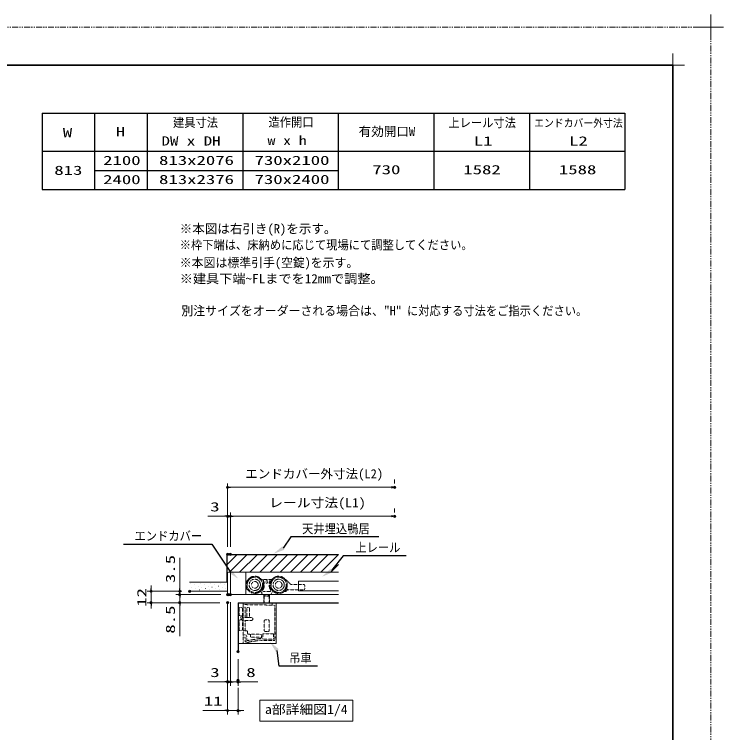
# Model space of a CAD drawing. Units: millimetres, scale not verified. Extents: x -1306 to 1306, y -607 to 607.
# Drawn here: x -342 to 400, y -144 to 607 of the extents above; entities that cross this region are included whole.
import ezdxf
from ezdxf.enums import TextEntityAlignment as Align

# ---------------------------------------------------------------- set-up
doc = ezdxf.new("R2010")
doc.units = ezdxf.units.MM
doc.header["$LTSCALE"] = 5
doc.header["$PDMODE"] = 32
doc.header["$PDSIZE"] = 2.5
doc.linetypes.add('USER1', pattern=[2.5, 1.25, -0.25, 0.25, -0.25, 0.25, -0.25])
doc.linetypes.add('USER2', pattern=[0.375, 0.25, -0.125])
for name, color, linetype, lineweight in [('0-1_線(黄)', 2, 'Continuous', 15), ('0-3_陰線', 4, 'USER1', 9), ('0-B_点線(水)', 4, 'USER2', 9), ('0-D_線(白)', 7, 'Continuous', 30), ('1-0_線(水)', 4, 'Continuous', 9), ('1-1_寸法線', 3, 'Continuous', 13), ('1-2_ハッチング', 6, 'Continuous', 9), ('1-4_DEFPOINTS', 7, 'Continuous', 5), ('1-5_0', 3, 'Continuous', 25), ('1-7_図面枠', 7, 'Continuous', 35), ('1-8_一般', 7, 'Continuous', 5)]:
    doc.layers.add(name, color=color, linetype=linetype, lineweight=lineweight)
doc.styles.add('ＭＳ ゴシック', font='')
doc.styles.get('ＭＳ ゴシック').set_extended_font_data('MS Gothic')

# ---------------------------------------------------------------- blocks, each defined once
blk = doc.blocks.new('HRyoko')
at = {"layer": '0-B_点線(水)'}
for p, q in [((371.67, 1205.86), (380.63, 1214.82)), ((371.67, 1174.29), (371.67, 1205.86)), ((454.79, 1219.29), (508.55, 1219.29)), ((579.79, 1219.29), (581.67, 1219.29)), ((581.67, 1219.29), (608.17, 1192.79)), ((376.67, 1169.29), (380.21, 1169.29)), ((581.67, 1156.79), (590.67, 1165.79)), ((590.67, 1165.79), (676.67, 1165.79)), ((608.17, 1192.79), (676.67, 1192.79)), ((681.67, 1187.79), (681.67, 1170.79)), ((501.67, 1141.79), (461.67, 1141.79)), ((498.07, 1156.79), (465.27, 1156.79)), ((466.67, 1141.79), (466.67, 1098.24)), ((466.67, 1141.79), (496.67, 1141.79)), ((468.68, 1132.79), (494.66, 1132.79)), ((468.68, 1132.79), (468.68, 1098.24)), ((494.66, 1132.79), (494.66, 1098.24)), ((496.67, 1141.79), (496.67, 1098.24)), ((572.45, 1156.79), (581.67, 1156.79)), ((331.67, 1098.24), (510.17, 1098.24)), ((331.67, 1098.24), (331.67, 884.24)), ((359.17, 1098.24), (359.17, 884.24)), ((510.17, 1098.24), (510.17, 1085.72)), ((336.67, 1068.24), (336.67, 1030.74)), ((341.67, 1073.24), (349.17, 1073.24)), ((354.17, 1068.24), (354.17, 1030.74)), ((359.17, 1088.36), (521.21, 1085.53)), ((359.17, 1075.74), (369.17, 1075.74)), ((369.17, 1020.74), (369.17, 1075.74)), ((376.67, 1068.24), (376.67, 1025.74)), ((386.67, 1073.24), (381.67, 1073.24)), ((391.67, 1025.74), (391.67, 1068.24)), ((523.67, 1083.03), (523.67, 900.74)), ((354.17, 1030.74), (336.67, 1030.74)), ((354.17, 1025.74), (346.67, 1025.74)), ((346.67, 1025.74), (346.67, 1013.24)), ((354.17, 1025.74), (354.17, 1020.74)), ((359.17, 1020.74), (401.67, 1020.74)), ((381.67, 1020.74), (386.67, 1020.74)), ((336.67, 1008.24), (336.67, 958.24)), ((336.67, 1008.24), (354.17, 1008.24)), ((354.17, 1008.24), (354.17, 958.24)), ((359.17, 1005.74), (401.67, 1005.74)), ((369.17, 954.74), (369.17, 1005.74)), ((468.67, 953.24), (468.67, 1003.24)), ((473.67, 1008.24), (489.67, 1008.24)), ((494.67, 1003.24), (494.67, 953.24)), ((341.67, 953.24), (349.17, 953.24)), ((359.17, 954.74), (369.17, 954.74)), ((359.17, 950.74), (376.67, 950.74)), ((381.67, 945.74), (381.67, 938.24)), ((489.67, 948.24), (473.67, 948.24)), ((359.17, 929.33), (364.5, 930.52)), ((359.17, 918.24), (366.67, 918.24)), ((369.17, 915.74), (369.17, 892.74)), ((376.67, 920.75), (376.67, 902.58)), ((379.57, 900.12), (449.98, 911.67)), ((386.67, 933.24), (449.17, 933.24)), ((386.67, 933.24), (391.67, 933.24)), ((391.67, 892.98), (452.12, 902.9)), ((396.67, 928.24), (396.67, 923.24)), ((401.67, 918.24), (449.17, 918.24)), ((401.67, 918.24), (449.17, 918.24)), ((454.17, 916.6), (454.17, 928.24)), ((523.67, 938.24), (528.67, 938.24)), ((528.67, 918.24), (523.67, 918.24)), ((531.17, 935.74), (531.17, 920.74)), ((331.67, 884.24), (359.17, 884.24)), ((391.67, 892.98), (381.67, 889.24)), ((523.67, 900.74), (456.67, 900.74))]:
    blk.add_line(p, q, dxfattribs=at)
for points in [[(581.67, 1219.29), (581.63, 1219.19), (581.51, 1218.91), (581.32, 1218.45), (581.06, 1217.82), (580.99, 1217.65)], [(590.67, 1165.79), (590.63, 1165.88), (590.51, 1166.17), (590.32, 1166.63), (590.06, 1167.25), (589.75, 1168.01), (589.39, 1168.87), (589, 1169.81), (588.6, 1170.79)], [(581.67, 1156.79), (581.64, 1156.86), (581.54, 1157.09), (581.39, 1157.46), (581.18, 1157.96), (580.93, 1158.57), (580.63, 1159.29), (580.31, 1160.08), (579.96, 1160.92), (579.6, 1161.79)], [(346.67, 1013.24), (354.17, 1013.24), (354.17, 1025.74)], [(369.17, 892.74), (376.67, 892.74), (376.67, 889.24), (381.67, 889.24)]]:
    blk.add_lwpolyline(points, dxfattribs=at)
blk.add_lwpolyline([(461.67, 908.24), (461.67, 935.74), (516.17, 935.74), (516.17, 908.24)], close=True, dxfattribs=at)
for centre, radius in [((419.17, 1191.79), 45), ((419.17, 1191.79), 40), ((419.17, 1191.79), 29.5), ((419.17, 1191.79), 17.5), ((544.17, 1191.79), 45), ((544.17, 1191.79), 40), ((544.17, 1191.79), 29.5), ((544.17, 1191.79), 17.5)]:
    blk.add_circle(centre, radius, dxfattribs=at)
at = {"layer": '0-B_点線(水)', "lineweight": 15}
blk.add_circle((481.67, 1206.79), 5.88, dxfattribs=at)
at = {"layer": '0-B_点線(水)'}
for centre, radius, start, end in [((419.17, 1191.79), 50, 326.94447, 24.14778), ((469.36, 1214.29), 5, 90, 204.14807), ((493.98, 1214.29), 5, 335.85193, 90), ((544.17, 1191.79), 50, 155.85222, 213.05553), ((376.67, 1174.29), 5, 180, 270), ((676.67, 1187.79), 5, 0, 90), ((676.67, 1170.79), 5, 270, 0), ((446.67, 1146.79), 10, 0, 85.7017), ((461.67, 1146.79), 5, 180, 270), ((465.27, 1161.79), 5, 146.94082, 270), ((481.67, 1125.29), 15, 30, 150), ((498.07, 1161.79), 5, 270, 33.05918), ((501.67, 1146.79), 5, 270, 0), ((516.67, 1146.79), 10, 94.2983, 180), ((341.67, 1068.24), 5, 90, 180), ((349.17, 1068.24), 5, 0, 90), ((381.67, 1068.24), 5, 90, 180), ((386.67, 1068.24), 5, 0, 90), ((521.17, 1083.03), 2.5, 0, 89), ((381.67, 1025.74), 5, 180, 270), ((386.67, 1025.74), 5, 270, 0), ((401.67, 1013.24), 7.5, 270, 90), ((473.67, 1003.24), 5, 90, 180), ((489.67, 1003.24), 5, 0, 90), ((341.67, 958.24), 5, 180, 270), ((349.17, 958.24), 5, 270, 0), ((376.67, 945.74), 5, 0, 90), ((473.67, 953.24), 5, 180, 270), ((489.67, 953.24), 5, 270, 0), ((366.67, 920.75), 10, 0, 102.5), ((366.67, 915.74), 2.5, 0, 90), ((379.17, 902.58), 2.5, 180, 279.32), ((386.67, 938.24), 5, 180, 270), ((391.67, 928.24), 5, 0, 90), ((401.67, 923.24), 5, 180, 270), ((449.17, 928.24), 5, 0, 90), ((449.17, 913.24), 5, 19.67418, 90), ((449.17, 916.6), 5, 279.32, 0), ((452.53, 900.44), 2.5, 34.0931, 99.32), ((456.67, 903.24), 2.5, 214.0931, 270), ((528.67, 935.74), 2.5, 0, 90), ((528.67, 920.74), 2.5, 270, 0)]:
    blk.add_arc(centre, radius, start, end, dxfattribs=at)
blk = doc.blocks.new('_DOT')
at = {"layer": '1-5_0'}
blk.add_line((-2.5, 0), (-5, 0), dxfattribs=at)
for points in [[(0, 0), (-2.5, 0), (-2.48, 0.313)], [(0, 0), (-2.48, -0.313), (-2.5, 0)], [(0, 0), (-2.48, 0.313), (-2.421, 0.622)], [(0, 0), (-2.421, -0.622), (-2.48, -0.313)], [(0, 0), (-2.421, 0.622), (-2.324, 0.92)], [(0, 0), (-2.324, -0.92), (-2.421, -0.622)], [(0, 0), (-2.324, 0.92), (-2.191, 1.204)], [(0, 0), (-2.191, -1.204), (-2.324, -0.92)], [(0, 0), (-2.191, 1.204), (-2.023, 1.469)], [(0, 0), (-2.023, -1.469), (-2.191, -1.204)], [(0, 0), (-2.023, 1.469), (-1.822, 1.711)], [(0, 0), (-1.822, -1.711), (-2.023, -1.469)], [(0, 0), (-1.822, 1.711), (-1.594, 1.926)], [(0, 0), (-1.594, -1.926), (-1.822, -1.711)], [(0, 0), (-1.594, 1.926), (-1.34, 2.111)], [(0, 0), (-1.34, -2.111), (-1.594, -1.926)], [(0, 0), (-1.34, 2.111), (-1.064, 2.262)], [(0, 0), (-1.064, -2.262), (-1.34, -2.111)], [(0, 0), (-1.064, 2.262), (-0.773, 2.378)], [(0, 0), (-0.773, -2.378), (-1.064, -2.262)], [(0, 0), (-0.773, 2.378), (-0.468, 2.456)], [(0, 0), (-0.468, -2.456), (-0.773, -2.378)], [(0, 0), (-0.468, 2.456), (-0.157, 2.495)], [(0, 0), (-0.157, -2.495), (-0.468, -2.456)], [(0, 0), (-0.157, 2.495), (0.157, 2.495)], [(0, 0), (0.157, -2.495), (-0.157, -2.495)], [(0, 0), (0.157, 2.495), (0.468, 2.456)], [(0, 0), (0.468, 2.456), (0.773, 2.378)], [(0, 0), (0.773, 2.378), (1.064, 2.262)], [(0, 0), (1.064, 2.262), (1.34, 2.111)], [(0, 0), (1.34, 2.111), (1.594, 1.926)], [(0, 0), (1.594, 1.926), (1.822, 1.711)], [(0, 0), (1.822, 1.711), (2.023, 1.469)], [(0, 0), (2.023, 1.469), (2.191, 1.204)], [(0, 0), (2.191, 1.204), (2.324, 0.92)], [(0, 0), (2.324, 0.92), (2.421, 0.622)], [(0, 0), (2.421, 0.622), (2.48, 0.313)], [(0, 0), (2.48, 0.313), (2.5, 0)], [(0, 0), (0.468, -2.456), (0.157, -2.495)], [(0, 0), (0.773, -2.378), (0.468, -2.456)], [(0, 0), (1.064, -2.262), (0.773, -2.378)], [(0, 0), (1.34, -2.111), (1.064, -2.262)], [(0, 0), (1.594, -1.926), (1.34, -2.111)], [(0, 0), (1.822, -1.711), (1.594, -1.926)], [(0, 0), (2.023, -1.469), (1.822, -1.711)], [(0, 0), (2.191, -1.204), (2.023, -1.469)], [(0, 0), (2.324, -0.92), (2.191, -1.204)], [(0, 0), (2.421, -0.622), (2.324, -0.92)], [(0, 0), (2.48, -0.313), (2.421, -0.622)], [(0, 0), (2.5, 0), (2.48, -0.313)]]:
    blk.add_solid(points, dxfattribs=at)
blk = doc.blocks.new('_Open30')
at = {"layer": '1-5_0', "lineweight": 13}
blk.add_line((0, 0), (-5, 0), dxfattribs=at)
blk.add_lwpolyline([(-5, 1.34), (0, 0), (-5, -1.34)], dxfattribs=at)
blk = doc.blocks.new('グループ-13-1')
at = {"layer": '1-8_一般'}
for p, q in [((62041.6, -14029.5), (62041.6, -13365.5)), ((61709.6, -13697.5), (62373.6, -13697.5))]:
    blk.add_line(p, q, dxfattribs=at)

msp = doc.modelspace()

# ---------------------------------------------------------------- linework, layer by layer
at = {"layer": '0-1_線(黄)'}
for p, q in [((-118.82, 22.734), (-118.82, 1.235)), ((-115.82, 23.734), (-117.82, 23.734)), ((-115.82, 23.734), (-2.867, 23.734)), ((-158.55, 13.235), (-119.32, 13.235)), ((-158.55, 3.735), (-118.82, 3.735)), ((-115.82, 0.235), (-117.82, 0.235)), ((-115.82, 0.235), (-2.867, 0.235))]:
    msp.add_line(p, q, dxfattribs=at)
msp.add_lwpolyline([(-84.956, -110.209), (12.291, -110.209), (12.291, -132.044), (-84.956, -132.044)], close=True, dxfattribs=at)
for centre, start, end in [((-117.82, 22.734), 90, 180), ((-117.82, 1.235), 180, 270)]:
    msp.add_arc(centre, 1, start, end, dxfattribs=at)
at = {"layer": '0-3_陰線'}
for p, q in [((387.036, 594), (-1292.964, 594)), ((387.036, -594), (387.036, 594))]:
    msp.add_line(p, q, dxfattribs=at)
at = {"layer": '0-D_線(白)'}
for p, q in [((-312.964, 504), (-312.964, 424)), ((-312.964, 504), (297.036, 504)), ((-257.964, 504), (-257.964, 424)), ((-202.964, 504), (-202.964, 424)), ((-102.964, 504), (-102.964, 424)), ((-2.964, 504), (-2.964, 424)), ((97.036, 504), (97.036, 424)), ((197.036, 504), (197.036, 424)), ((297.036, 504), (297.036, 424)), ((-312.964, 464), (297.036, 464)), ((-257.964, 444), (-2.964, 444)), ((-312.964, 424), (297.036, 424)), ((-119.32, 13.235), (-118.82, 13.235)), ((-107.82, -8.265), (-107.82, -59.483)), ((-107.82, -8.265), (-2.867, -8.265))]:
    msp.add_line(p, q, dxfattribs=at)
for points in [[(39.576, 60.515), (-52.783, 60.515), (-60.545, 48.882)], [(-227.564, 53.02), (-135.205, 53.02), (-116.473, 24.907)], [(-119.32, 13.235), (-119.32, 42.234), (-2.867, 42.234)], [(68.154, 40.927), (2.042, 40.927), (-10.053, 25.332)], [(-24.801, -74.65), (-64.666, -74.65), (-66.802, -58.173)]]:
    msp.add_lwpolyline(points, dxfattribs=at)
for points in [[(-70.886, 42.795), (-61.602, 50.678), (-59.488, 47.087)], [(-107.619, 16.807), (-117.879, 23.369), (-115.066, 26.444)], [(-20.127, 18.811), (-11.185, 27.081), (-8.92, 23.582)], [(-74.615, -49.065), (-65.22, -56.816), (-68.383, -59.529)]]:
    msp.add_solid(points, dxfattribs=at)
at = {"layer": '1-0_線(水)'}
for p, q in [((-115.82, 23.734), (-115.82, 0.235)), ((-99.821, 0.235), (-99.821, 23.734)), ((-44.522, 14.235), (-2.867, 14.235)), ((-44.522, 4.235), (-44.522, 14.235)), ((-44.522, 4.235), (-2.867, 4.235))]:
    msp.add_line(p, q, dxfattribs=at)
msp.add_lwpolyline([(-107.82, -51.064), (-67.921, -51.064), (-67.921, -8.265)], dxfattribs=at)
at = {"layer": '1-1_寸法線'}
for p, q in [((55.909, 120.484), (55.909, 116.484)), ((-118.82, 50.234), (-118.82, 116.484)), ((-115.82, 112.484), (52.909, 112.484)), ((55.909, 90.234), (55.909, 86.234)), ((-118.82, 50.234), (-118.82, 86.234)), ((-115.82, 50.234), (-115.82, 86.234)), ((-115.82, 50.234), (-115.82, 86.234)), ((-121.82, 82.234), (-139.487, 82.234)), ((-115.82, 82.234), (-118.82, 82.234)), ((-112.82, 82.234), (52.909, 82.234)), ((-112.82, 82.234), (-109.82, 82.234)), ((-168.82, 6.735), (-168.82, 38.687)), ((-198.82, 6.735), (-198.82, 9.735)), ((-166.55, 3.735), (-202.82, 3.735)), ((-198.82, 3.735), (-198.82, -8.265)), ((-166.55, 3.735), (-172.82, 3.735)), ((-125.82, 0.235), (-172.82, 0.235)), ((-125.82, 0.235), (-172.82, 0.235)), ((-168.82, 3.235), (-168.82, 6.235)), ((-168.82, 0.235), (-168.82, 3.735)), ((-168.82, 0.235), (-168.82, -8.265)), ((-168.82, -2.765), (-168.82, -5.765)), ((-126.82, -8.265), (-202.82, -8.265)), ((-198.82, -11.265), (-198.82, -14.265)), ((-126.82, -8.265), (-172.82, -8.265)), ((-168.82, -11.265), (-168.82, -43.218)), ((-118.82, -7.794), (-118.82, -95.064)), ((-118.82, -7.794), (-118.82, -125.064)), ((-115.82, -7.765), (-115.82, -95.064)), ((-115.82, -7.765), (-115.82, -95.064)), ((-107.82, -67.483), (-107.82, -95.064)), ((-121.82, -91.064), (-139.487, -91.064)), ((-118.82, -91.064), (-121.82, -91.064)), ((-115.82, -91.064), (-118.82, -91.064)), ((-115.82, -91.064), (-107.82, -91.064)), ((-112.82, -91.064), (-109.82, -91.064)), ((-107.82, -97.483), (-107.82, -125.064)), ((-104.82, -91.064), (-87.154, -91.064)), ((-121.82, -121.064), (-144.725, -121.064)), ((-107.82, -121.064), (-118.82, -121.064)), ((-104.82, -121.064), (-101.82, -121.064))]:
    msp.add_line(p, q, dxfattribs=at)
at = {"layer": '1-2_ハッチング'}
for p, q in [((-119.32, 31.785), (-108.871, 42.234)), ((-116.764, 23.734), (-98.265, 42.234)), ((-106.158, 23.734), (-87.658, 42.234)), ((-95.551, 23.734), (-77.051, 42.234)), ((-84.944, 23.734), (-66.445, 42.234)), ((-74.338, 23.734), (-55.838, 42.234)), ((-63.731, 23.734), (-45.232, 42.234)), ((-53.125, 23.734), (-34.625, 42.234)), ((-42.518, 23.734), (-24.018, 42.234)), ((-31.911, 23.734), (-13.412, 42.234)), ((-21.305, 23.734), (-2.867, 42.172)), ((-10.698, 23.734), (-2.867, 31.566)), ((-157.648, 11.861), (-157.598, 11.861)), ((-156.323, 7.884), (-156.273, 7.884)), ((-153.671, 10.535), (-153.621, 10.535)), ((-151.019, 13.187), (-150.969, 13.187)), ((-149.694, 9.209), (-149.644, 9.209)), ((-147.042, 11.861), (-146.992, 11.861)), ((-145.716, 7.884), (-145.666, 7.884)), ((-143.064, 10.535), (-143.014, 10.535)), ((-140.413, 13.187), (-140.363, 13.187)), ((-139.087, 9.209), (-139.037, 9.209)), ((-136.435, 11.861), (-136.385, 11.861)), ((-135.109, 7.884), (-135.059, 7.884)), ((-132.458, 10.535), (-132.408, 10.535)), ((-129.806, 13.187), (-129.756, 13.187)), ((-128.48, 9.209), (-128.43, 9.209)), ((-125.829, 11.861), (-125.779, 11.861)), ((-124.503, 7.884), (-124.453, 7.884)), ((-121.851, 10.535), (-121.801, 10.535)), ((-119.2, 13.187), (-119.15, 13.187)), ((-154.997, 3.906), (-154.947, 3.906)), ((-152.345, 6.558), (-152.295, 6.558)), ((-148.368, 5.232), (-148.318, 5.232)), ((-144.39, 3.906), (-144.34, 3.906)), ((-141.739, 6.558), (-141.689, 6.558)), ((-137.761, 5.232), (-137.711, 5.232)), ((-133.784, 3.906), (-133.734, 3.906)), ((-131.132, 6.558), (-131.082, 6.558)), ((-127.154, 5.232), (-127.104, 5.232)), ((-123.177, 3.906), (-123.127, 3.906)), ((-120.525, 6.558), (-120.475, 6.558))]:
    msp.add_line(p, q, dxfattribs=at)
at = {"layer": '1-4_DEFPOINTS'}
for p, q in [((347.036, 541.55), (347.036, 566.45)), ((334.586, 554), (359.486, 554))]:
    msp.add_line(p, q, dxfattribs=at)
for p in [(55.909, 112.484), (-118.82, 82.234), (55.909, 82.234), (-118.82, 42.234), (-115.82, 42.234), (-168.82, 0.235), (-158.55, 3.735), (-118.82, 0.206), (-117.82, 0.235), (-115.82, 0.235), (-198.82, -8.265), (-168.82, -8.265), (-118.82, -8.265), (-107.82, -59.483), (-118.82, -91.064), (-107.82, -89.483), (-107.82, -91.064), (-107.82, -121.064)]:
    msp.add_point(p, dxfattribs=at)
at = {"layer": '1-7_図面枠'}
msp.add_lwpolyline([(-1252.964, -554), (347.036, -554), (347.036, 554), (-1252.964, 554)], close=True, dxfattribs=at)

# ---------------------------------------------------------------- block references
at = {"layer": '0-3_陰線', "xscale": 0.04, "yscale": 0.04}
msp.add_blockref('グループ-13-1', (-2094.629, 1141.9), dxfattribs=at)
at = {"layer": '1-0_線(水)', "xscale": 0.1999959, "yscale": 0.1999959}
msp.add_blockref('HRyoko', (-174.153, -227.908), dxfattribs=at)
at = {"layer": '1-1_寸法線', "xscale": 0.6, "yscale": 0.6}
for p, rotation in [((-118.82, 112.484), 180), ((-115.82, 82.234), 180), ((-115.82, 82.234), 180), ((-198.82, 3.735), 270), ((-168.82, 3.735), 270), ((-168.82, 0.235), 270), ((-168.82, 0.235), 90), ((-198.82, -8.265), 90), ((-168.82, -8.265), 90), ((-115.82, -91.064), 180), ((-107.82, -91.064), 180), ((-107.82, -121.064), 180)]:
    msp.add_blockref('_DOT', p, dxfattribs=dict(at, rotation=rotation))
for name, p in [('_Open30', (55.909, 112.484)), ('_DOT', (-118.82, 82.234)), ('_Open30', (55.909, 82.234)), ('_DOT', (-118.82, -91.064)), ('_DOT', (-115.82, -91.064)), ('_DOT', (-118.82, -121.064))]:
    msp.add_blockref(name, p, dxfattribs=at)

# ---------------------------------------------------------------- texts
at = {"layer": '0-1_線(黄)', "style": 'ＭＳ ゴシック'}
for s, height, width, p in [('建具寸法', 9.604, 0.9, (-175.965, 486.519)), ('造作開口', 9.604, 0.9, (-75.979, 486.873)), ('上レール寸法', 9.604, 0.9, (112.266, 486.326)), ('エンドカバー外寸法', 8.178, 0.9, (201.979, 487.047)), ('H', 9.604, 1.5, (-235.826, 476.887)), ('W', 9.604, 1.5, (-291.217, 475.906)), ('DW x DH', 9.621, 1.35, (-187.952, 467.19)), ('w x h', 9.621, 1.25, (-77.009, 467.615)), ('L1', 9.604, 1.5, (138.76, 467.19)), ('L2', 9.604, 1.5, (238.611, 467.19)), ('2100', 9.604, 1.5, (-249.024, 446.763)), ('813x2076', 9.604, 1.5, (-190.524, 446.865)), ('730x2100', 9.604, 1.5, (-90.574, 446.865)), ('813', 9.604, 1.5, (-300.133, 436.481)), ('730', 9.604, 1.5, (32.673, 437.157)), ('1582', 9.604, 1.5, (127.908, 437.157)), ('1588', 9.604, 1.5, (227.908, 437.157)), ('2400', 9.604, 1.5, (-249.024, 426.763)), ('813x2376', 9.604, 1.5, (-190.524, 426.865)), ('730x2400', 9.604, 1.5, (-90.574, 426.865)), ('※枠下端は、床納めに応じて現場にて調整してください。', 9.604, 0.9, (-168.895, 358.457)), ('※本図は標準引手(空錠)を示す。', 9.621, 0.95, (-168.895, 339.886)), ('※建具下端~FLまでを12mmで調整。', 9.621, 1.05, (-168.895, 323.074)), ('別注サイズをオーダーされる場合は、"H"', 9.621, 0.95, (-167.203, 289.541)), ('に対応する寸法をご指示ください。', 9.604, 0.9, (68.989, 289.541)), ('a部詳細図1/4', 9.621, 1.1, (-79.674, -127.587))]:
    msp.add_text(s, height=height, dxfattribs=dict(at, width=width)).set_placement(p, align=Align.BOTTOM_LEFT)
for s, p in [('有効開口W', (18.421, 477.066)), ('※本図は右引き(R)を示す。', (-168.895, 375.305))]:
    msp.add_text(s, height=9.621, dxfattribs=at).set_placement(p, align=Align.BOTTOM_LEFT)
at = {"layer": '1-1_寸法線', "style": 'ＭＳ ゴシック'}
msp.add_text('エンドカバー外寸法(L2)', height=9.621, dxfattribs=at).set_placement((-100.304, 118.919), align=Align.BOTTOM_LEFT)
for s, height, width, p in [('レール寸法(L1)', 9.621, 1.1, (-75.23, 88.669)), ('3', 9.604, 1.5, (-136.915, 84.384)), ('天井埋込鴨居', 9.604, 0.9, (-40.806, 61.529)), ('エンドカバー', 9.604, 0.9, (-216.188, 53.97)), ('上レール', 9.604, 0.9, (14.917, 41.876)), ('吊車', 9.604, 0.9, (-54.341, -73.619)), ('3', 9.604, 1.5, (-136.915, -88.915)), ('8', 9.604, 1.5, (-99.249, -88.915)), ('11', 9.604, 1.5, (-143.582, -118.915))]:
    msp.add_text(s, height=height, dxfattribs=dict(at, width=width)).set_placement(p, align=Align.BOTTOM_LEFT)
at = {"layer": '1-1_寸法線', "style": 'ＭＳ ゴシック', "width": 1.5}
for s, p in [('3.5', (-170.97, 12.306)), ('12', (-200.97, -12.503)), ('8.5', (-170.97, -40.646))]:
    msp.add_text(s, height=9.604, rotation=90, dxfattribs=at).set_placement(p, align=Align.BOTTOM_LEFT)

doc.saveas('drawing.dxf')
